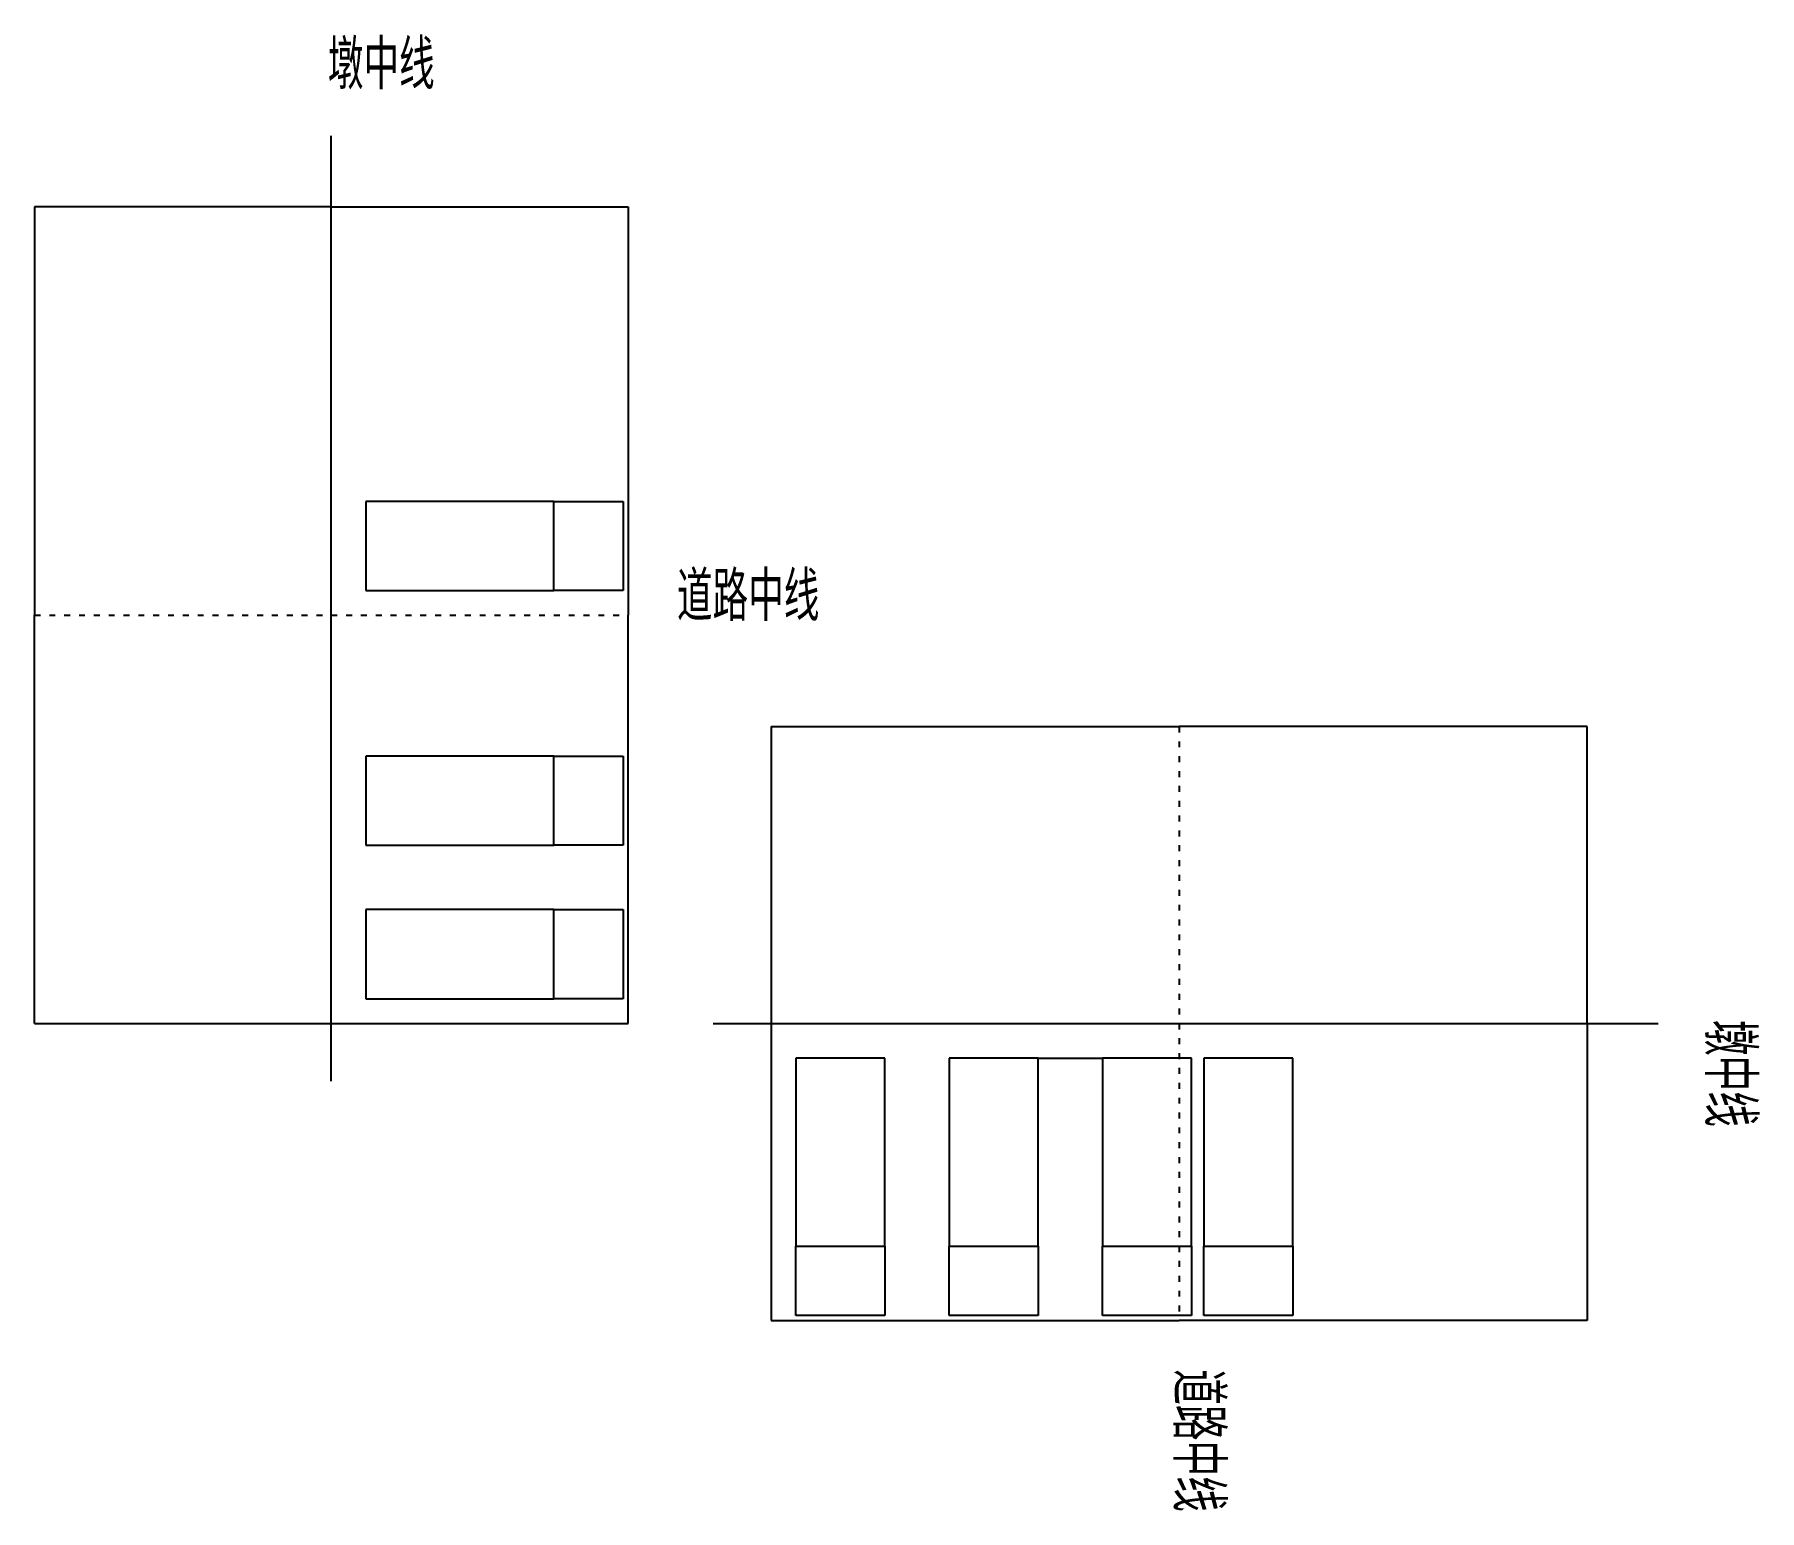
# Model space of a CAD drawing. Header units: millimetres. Extents: x -600 to 2887, y -984 to 1998.
import ezdxf

# ---------------------------------------------------------------- set-up
doc = ezdxf.new("R2010")
doc.units = ezdxf.units.MM
doc.linetypes.add('ACAD_ISO03W100', pattern=[30, 12, -18])
doc.layers.get('0').update_dxf_attribs({"true_color": 0xe7f0ff})
doc.styles.get("Standard").update_dxf_attribs({"font": 'txt.shx', "bigfont": 'gbcbig.shx'})

msp = doc.modelspace()

# ---------------------------------------------------------------- linework, layer by layer
for p, q in [((0, -116.9), (0, 1793.5)), ((-600, 1650), (-600, 825)), ((0, 1650), (-600, 1650)), ((0, 1650), (600, 1650)), ((600, 1650), (600, 825)), ((450, 1055), (70, 1055)), ((70, 1055), (70, 875)), ((450, 875), (450, 1055)), ((450, 1055), (590, 1055)), ((590, 1055), (590, 875)), ((70, 875), (450, 875)), ((590, 875), (450, 875)), ((-600, 0), (-600, 825)), ((600, 0), (600, 825)), ((889, 600), (1714, 600)), ((889, 600), (889, 0)), ((2539, 600), (1714, 600)), ((2539, 0), (2539, 600)), ((450, 540), (70, 540)), ((70, 540), (70, 360)), ((450, 360), (450, 540)), ((450, 540), (590, 540)), ((590, 540), (590, 360)), ((70, 360), (450, 360)), ((590, 360), (450, 360)), ((450, 230), (70, 230)), ((70, 230), (70, 50)), ((450, 50), (450, 230)), ((450, 230), (590, 230)), ((590, 230), (590, 50)), ((70, 50), (450, 50)), ((590, 50), (450, 50)), ((-600, 0), (0, 0)), ((0, 0), (600, 0)), ((772.1, 0), (2682.5, 0)), ((889, 0), (889, -600)), ((2539, 0), (2539, -600)), ((939, -70), (939, -450)), ((1119, -70, -45000), (939, -70, -45000)), ((1119, -450), (1119, -70)), ((1249, -70), (1249, -450)), ((1429, -70, -45000), (1249, -70, -45000)), ((1429, -450), (1429, -70)), ((1429, -70), (1559, -70)), ((1559, -70), (1559, -450)), ((1739, -70, -45000), (1559, -70, -45000)), ((1739, -450), (1739, -70)), ((1764, -70), (1764, -450)), ((1944, -70, -45000), (1764, -70, -45000)), ((1944, -450), (1944, -70)), ((939, -450, -90000), (1119, -450, -90000)), ((939, -590, -90000), (939, -450, -90000)), ((1119, -450, -90000), (1119, -590, -90000)), ((1249, -450, -90000), (1429, -450, -90000)), ((1249, -590, -90000), (1249, -450, -90000)), ((1429, -450, -90000), (1429, -590, -90000)), ((1559, -450, -90000), (1739, -450, -90000)), ((1559, -590, -90000), (1559, -450, -90000)), ((1739, -450, -90000), (1739, -590, -90000)), ((1764, -450, -90000), (1944, -450, -90000)), ((1764, -590, -90000), (1764, -450, -90000)), ((1944, -450, -90000), (1944, -590, -90000)), ((1119, -590, -90000), (939, -590, -90000)), ((1429, -590, -90000), (1249, -590, -90000)), ((1739, -590, -90000), (1559, -590, -90000)), ((1944, -590, -90000), (1764, -590, -90000)), ((889, -600), (1714, -600)), ((2539, -600), (1714, -600))]:
    msp.add_line(p, q)
at = {"linetype": 'ACAD_ISO03W100'}
for p, q in [((-600, 825), (600, 825)), ((1714, 600), (1714, -600))]:
    msp.add_line(p, q, dxfattribs=at)

# ---------------------------------------------------------------- texts
for s, p in [('墩中线', (-7, 1887.8)), ('道路中线', (698.8, 813.2))]:
    msp.add_text(s, height=100).set_placement(p)
for s, p in [('墩中线', (2776.8, 7)), ('道路中线', (1702.2, -698.8))]:
    msp.add_text(s, height=100, rotation=270).set_placement(p)

doc.saveas('drawing.dxf')
